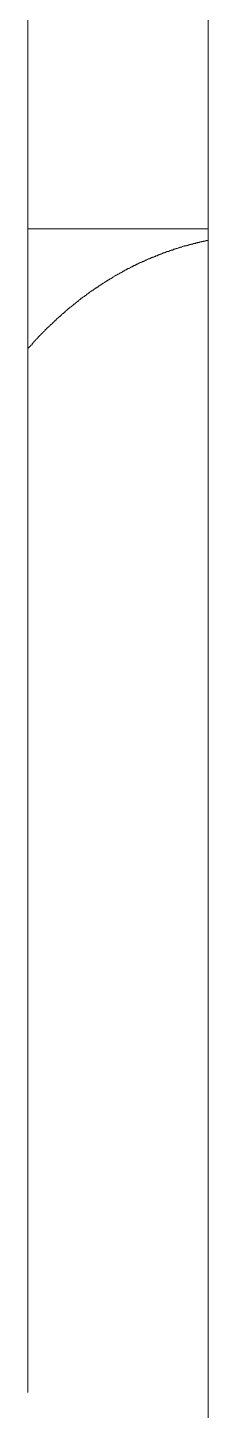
# Model space of a CAD drawing. Header units: millimetres. Extents: x 5194 to 16594, y 329 to 7592.
# Drawn here: x 10681.9 to 10696.9, y 4200.2 to 4315.4 of the extents above; entities that cross this region are included whole.
import ezdxf

# ---------------------------------------------------------------- set-up
doc = ezdxf.new("R2010")
doc.units = ezdxf.units.MM
doc.header["$MEASUREMENT"] = 0
doc.layers.add('PDF_Geometry', color=7, linetype='Continuous', true_color=0x231f20)

msp = doc.modelspace()

# ---------------------------------------------------------------- linework, layer by layer
at = {"layer": 'PDF_Geometry', "color": 0, "lineweight": 9}
for p, q in [((10696.89, 4340.16), (10696.89, 3770.17)), ((10681.89, 4201.67), (10681.89, 4335.46)), ((10696.89, 3770.17), (10696.89, 4307.17)), ((10681.89, 4298.67), (10696.89, 4298.67)), ((10695.09, 4297.28), (10695.07, 4297.26)), ((10695.14, 4297.28), (10695.09, 4297.28)), ((10695.16, 4297.28), (10695.14, 4297.28)), ((10695.18, 4297.28), (10695.16, 4297.28)), ((10695.2, 4297.31), (10695.18, 4297.28)), ((10695.23, 4297.31), (10695.2, 4297.31)), ((10695.25, 4297.31), (10695.23, 4297.31)), ((10695.27, 4297.33), (10695.25, 4297.31)), ((10695.32, 4297.33), (10695.27, 4297.33)), ((10695.34, 4297.35), (10695.32, 4297.35)), ((10695.32, 4297.35), (10695.32, 4297.33)), ((10695.36, 4297.35), (10695.34, 4297.35)), ((10695.38, 4297.35), (10695.36, 4297.35)), ((10695.41, 4297.35), (10695.38, 4297.35)), ((10695.43, 4297.37), (10695.41, 4297.35)), ((10695.45, 4297.37), (10695.43, 4297.37)), ((10695.47, 4297.37), (10695.45, 4297.37)), ((10695.52, 4297.4), (10695.47, 4297.4)), ((10695.47, 4297.4), (10695.47, 4297.37)), ((10695.54, 4297.4), (10695.52, 4297.4)), ((10695.56, 4297.4), (10695.54, 4297.4)), ((10695.61, 4297.4), (10695.56, 4297.4)), ((10695.65, 4297.42), (10695.61, 4297.42)), ((10695.61, 4297.42), (10695.61, 4297.4)), ((10695.7, 4297.44), (10695.65, 4297.44)), ((10695.65, 4297.44), (10695.65, 4297.42)), ((10695.72, 4297.44), (10695.7, 4297.44)), ((10695.74, 4297.46), (10695.72, 4297.44)), ((10695.79, 4297.46), (10695.74, 4297.46)), ((10695.81, 4297.46), (10695.79, 4297.46)), ((10695.83, 4297.46), (10695.81, 4297.46)), ((10695.88, 4297.49), (10695.83, 4297.46)), ((10695.92, 4297.49), (10695.88, 4297.49)), ((10695.95, 4297.51), (10695.92, 4297.51)), ((10695.92, 4297.51), (10695.92, 4297.49)), ((10695.97, 4297.51), (10695.95, 4297.51)), ((10695.99, 4297.51), (10695.97, 4297.51)), ((10696.01, 4297.53), (10695.99, 4297.51)), ((10696.06, 4297.53), (10696.01, 4297.53)), ((10696.08, 4297.53), (10696.06, 4297.53)), ((10696.1, 4297.53), (10696.08, 4297.53)), ((10696.13, 4297.53), (10696.1, 4297.53)), ((10696.15, 4297.55), (10696.13, 4297.53)), ((10696.17, 4297.55), (10696.15, 4297.55)), ((10696.19, 4297.55), (10696.17, 4297.55)), ((10696.24, 4297.58), (10696.19, 4297.55)), ((10696.28, 4297.58), (10696.24, 4297.58)), ((10696.31, 4297.58), (10696.28, 4297.58)), ((10696.33, 4297.58), (10696.31, 4297.58)), ((10696.35, 4297.6), (10696.33, 4297.58)), ((10696.37, 4297.6), (10696.35, 4297.6)), ((10696.42, 4297.6), (10696.37, 4297.6)), ((10696.44, 4297.62), (10696.42, 4297.62)), ((10696.42, 4297.62), (10696.42, 4297.6)), ((10696.46, 4297.62), (10696.44, 4297.62)), ((10696.49, 4297.64), (10696.46, 4297.62)), ((10696.53, 4297.64), (10696.49, 4297.64)), ((10696.58, 4297.64), (10696.53, 4297.64)), ((10696.62, 4297.64), (10696.58, 4297.64)), ((10696.64, 4297.67), (10696.62, 4297.64)), ((10696.67, 4297.67), (10696.64, 4297.67)), ((10696.69, 4297.67), (10696.67, 4297.67)), ((10696.71, 4297.67), (10696.69, 4297.67)), ((10696.76, 4297.69), (10696.71, 4297.69)), ((10696.71, 4297.69), (10696.71, 4297.67)), ((10696.8, 4297.69), (10696.76, 4297.69)), ((10696.82, 4297.71), (10696.8, 4297.71)), ((10696.8, 4297.71), (10696.8, 4297.69)), ((10696.85, 4297.71), (10696.82, 4297.71)), ((10696.87, 4297.71), (10696.85, 4297.71)), ((10696.89, 4297.71), (10696.87, 4297.71)), ((10691.88, 4296.14), (10691.83, 4296.12)), ((10691.9, 4296.16), (10691.88, 4296.14)), ((10691.92, 4296.16), (10691.9, 4296.16)), ((10691.94, 4296.16), (10691.92, 4296.16)), ((10691.97, 4296.16), (10691.94, 4296.16)), ((10692.01, 4296.18), (10691.97, 4296.18)), ((10691.97, 4296.18), (10691.97, 4296.16)), ((10692.06, 4296.21), (10692.01, 4296.21)), ((10692.01, 4296.21), (10692.01, 4296.18)), ((10692.08, 4296.23), (10692.06, 4296.23)), ((10692.06, 4296.23), (10692.06, 4296.21)), ((10692.1, 4296.23), (10692.08, 4296.23)), ((10692.12, 4296.23), (10692.1, 4296.23)), ((10692.15, 4296.25), (10692.12, 4296.23)), ((10692.17, 4296.27), (10692.15, 4296.25)), ((10692.19, 4296.27), (10692.17, 4296.27)), ((10692.24, 4296.27), (10692.19, 4296.27)), ((10692.26, 4296.3), (10692.24, 4296.27)), ((10692.28, 4296.3), (10692.26, 4296.3)), ((10692.33, 4296.3), (10692.28, 4296.3)), ((10692.35, 4296.32), (10692.33, 4296.32)), ((10692.33, 4296.32), (10692.33, 4296.3)), ((10692.37, 4296.34), (10692.35, 4296.32)), ((10692.42, 4296.34), (10692.37, 4296.34)), ((10692.44, 4296.36), (10692.42, 4296.36)), ((10692.42, 4296.36), (10692.42, 4296.34)), ((10692.46, 4296.36), (10692.44, 4296.36)), ((10692.51, 4296.39), (10692.46, 4296.36)), ((10692.53, 4296.41), (10692.51, 4296.39)), ((10692.55, 4296.41), (10692.53, 4296.41)), ((10692.6, 4296.43), (10692.55, 4296.41)), ((10692.62, 4296.43), (10692.6, 4296.43)), ((10692.64, 4296.43), (10692.62, 4296.43)), ((10692.66, 4296.45), (10692.64, 4296.43)), ((10692.69, 4296.48), (10692.66, 4296.48)), ((10692.66, 4296.48), (10692.66, 4296.45)), ((10692.71, 4296.48), (10692.69, 4296.48)), ((10692.75, 4296.48), (10692.71, 4296.48)), ((10692.78, 4296.5), (10692.75, 4296.5)), ((10692.75, 4296.5), (10692.75, 4296.48)), ((10692.8, 4296.52), (10692.78, 4296.5)), ((10692.82, 4296.52), (10692.8, 4296.52)), ((10692.84, 4296.54), (10692.82, 4296.52)), ((10692.87, 4296.54), (10692.84, 4296.54)), ((10692.89, 4296.54), (10692.87, 4296.54)), ((10692.93, 4296.57), (10692.89, 4296.54)), ((10692.96, 4296.59), (10692.93, 4296.57)), ((10692.98, 4296.59), (10692.96, 4296.59)), ((10693, 4296.59), (10692.98, 4296.59)), ((10693.02, 4296.59), (10693, 4296.59)), ((10693.07, 4296.61), (10693.02, 4296.59)), ((10693.11, 4296.63), (10693.07, 4296.61)), ((10693.16, 4296.66), (10693.11, 4296.66)), ((10693.11, 4296.66), (10693.11, 4296.63)), ((10693.18, 4296.66), (10693.16, 4296.66)), ((10693.2, 4296.66), (10693.18, 4296.66)), ((10693.25, 4296.68), (10693.2, 4296.68)), ((10693.2, 4296.68), (10693.2, 4296.66)), ((10693.29, 4296.7), (10693.25, 4296.7)), ((10693.25, 4296.7), (10693.25, 4296.68)), ((10693.34, 4296.72), (10693.29, 4296.7)), ((10693.36, 4296.72), (10693.34, 4296.72)), ((10693.38, 4296.72), (10693.36, 4296.72)), ((10693.43, 4296.75), (10693.38, 4296.75)), ((10693.38, 4296.75), (10693.38, 4296.72)), ((10693.45, 4296.77), (10693.43, 4296.77)), ((10693.43, 4296.77), (10693.43, 4296.75)), ((10693.47, 4296.77), (10693.45, 4296.77)), ((10693.52, 4296.77), (10693.47, 4296.77)), ((10693.54, 4296.79), (10693.52, 4296.77)), ((10693.56, 4296.79), (10693.54, 4296.79)), ((10693.58, 4296.79), (10693.56, 4296.79)), ((10693.61, 4296.79), (10693.58, 4296.79)), ((10693.63, 4296.81), (10693.61, 4296.81)), ((10693.61, 4296.81), (10693.61, 4296.79)), ((10693.67, 4296.84), (10693.63, 4296.81)), ((10693.72, 4296.86), (10693.67, 4296.84)), ((10693.74, 4296.86), (10693.72, 4296.86)), ((10693.76, 4296.86), (10693.74, 4296.86)), ((10693.79, 4296.86), (10693.76, 4296.86)), ((10693.81, 4296.88), (10693.79, 4296.86)), ((10693.85, 4296.9), (10693.81, 4296.88)), ((10693.88, 4296.9), (10693.85, 4296.9)), ((10693.9, 4296.9), (10693.88, 4296.9)), ((10693.92, 4296.9), (10693.9, 4296.9)), ((10693.94, 4296.93), (10693.92, 4296.9)), ((10693.97, 4296.93), (10693.94, 4296.93)), ((10693.99, 4296.95), (10693.97, 4296.93)), ((10694.03, 4296.97), (10693.99, 4296.95)), ((10694.06, 4296.97), (10694.03, 4296.97)), ((10694.08, 4296.97), (10694.06, 4296.97)), ((10694.12, 4296.97), (10694.08, 4296.97)), ((10694.15, 4296.99), (10694.12, 4296.99)), ((10694.12, 4296.99), (10694.12, 4296.97)), ((10694.17, 4296.99), (10694.15, 4296.99)), ((10694.21, 4297.01), (10694.17, 4296.99)), ((10694.26, 4297.04), (10694.21, 4297.04)), ((10694.21, 4297.04), (10694.21, 4297.01)), ((10694.28, 4297.04), (10694.26, 4297.04)), ((10694.3, 4297.04), (10694.28, 4297.04)), ((10694.35, 4297.06), (10694.3, 4297.04)), ((10694.39, 4297.06), (10694.35, 4297.06)), ((10694.44, 4297.08), (10694.39, 4297.08)), ((10694.39, 4297.08), (10694.39, 4297.06)), ((10694.46, 4297.08), (10694.44, 4297.08)), ((10694.48, 4297.08), (10694.46, 4297.08)), ((10694.51, 4297.1), (10694.48, 4297.08)), ((10694.53, 4297.1), (10694.51, 4297.1)), ((10694.55, 4297.13), (10694.53, 4297.1)), ((10694.6, 4297.15), (10694.55, 4297.13)), ((10694.62, 4297.15), (10694.6, 4297.15)), ((10694.64, 4297.15), (10694.62, 4297.15)), ((10694.66, 4297.15), (10694.64, 4297.15)), ((10694.84, 4297.22), (10694.82, 4297.22)), ((10694.87, 4297.22), (10694.84, 4297.22)), ((10694.91, 4297.24), (10694.87, 4297.22)), ((10694.96, 4297.24), (10694.91, 4297.24)), ((10694.98, 4297.24), (10694.96, 4297.24)), ((10695, 4297.24), (10694.98, 4297.24)), ((10695.02, 4297.26), (10695, 4297.24)), ((10695.05, 4297.26), (10695.02, 4297.26)), ((10695.07, 4297.26), (10695.05, 4297.26)), ((10689.58, 4295.01), (10689.56, 4294.99)), ((10689.56, 4294.99), (10689.56, 4294.97)), ((10689.6, 4295.01), (10689.58, 4295.01)), ((10689.65, 4295.01), (10689.6, 4295.01)), ((10689.69, 4295.06), (10689.65, 4295.04)), ((10689.65, 4295.04), (10689.65, 4295.01)), ((10689.74, 4295.06), (10689.69, 4295.06)), ((10689.76, 4295.08), (10689.74, 4295.08)), ((10689.74, 4295.08), (10689.74, 4295.06)), ((10689.78, 4295.1), (10689.76, 4295.08)), ((10689.83, 4295.13), (10689.78, 4295.13)), ((10689.78, 4295.13), (10689.78, 4295.1)), ((10689.85, 4295.15), (10689.83, 4295.13)), ((10689.87, 4295.17), (10689.85, 4295.15)), ((10689.9, 4295.17), (10689.87, 4295.17)), ((10689.92, 4295.17), (10689.9, 4295.17)), ((10689.94, 4295.19), (10689.92, 4295.17)), ((10689.96, 4295.22), (10689.94, 4295.22)), ((10689.94, 4295.22), (10689.94, 4295.19)), ((10689.99, 4295.24), (10689.96, 4295.22)), ((10690.03, 4295.24), (10689.99, 4295.24)), ((10690.05, 4295.26), (10690.03, 4295.24)), ((10690.08, 4295.26), (10690.05, 4295.26)), ((10690.1, 4295.31), (10690.08, 4295.28)), ((10690.08, 4295.28), (10690.08, 4295.26)), ((10690.12, 4295.31), (10690.1, 4295.31)), ((10690.14, 4295.31), (10690.12, 4295.31)), ((10690.17, 4295.31), (10690.14, 4295.31)), ((10690.21, 4295.35), (10690.17, 4295.33)), ((10690.17, 4295.33), (10690.17, 4295.31)), ((10690.23, 4295.35), (10690.21, 4295.35)), ((10690.26, 4295.35), (10690.23, 4295.35)), ((10690.28, 4295.37), (10690.26, 4295.37)), ((10690.26, 4295.37), (10690.26, 4295.35)), ((10690.3, 4295.37), (10690.28, 4295.37)), ((10690.32, 4295.37), (10690.3, 4295.37)), ((10690.35, 4295.4), (10690.32, 4295.37)), ((10690.39, 4295.42), (10690.35, 4295.42)), ((10690.35, 4295.42), (10690.35, 4295.4)), ((10690.44, 4295.44), (10690.39, 4295.44)), ((10690.39, 4295.44), (10690.39, 4295.42)), ((10690.46, 4295.46), (10690.44, 4295.44)), ((10690.48, 4295.46), (10690.46, 4295.46)), ((10690.53, 4295.49), (10690.48, 4295.49)), ((10690.48, 4295.49), (10690.48, 4295.46)), ((10690.57, 4295.51), (10690.53, 4295.49)), ((10690.59, 4295.53), (10690.57, 4295.51)), ((10690.62, 4295.55), (10690.59, 4295.53)), ((10690.64, 4295.55), (10690.62, 4295.55)), ((10690.66, 4295.55), (10690.64, 4295.55)), ((10690.68, 4295.58), (10690.66, 4295.55)), ((10690.71, 4295.6), (10690.68, 4295.58)), ((10690.75, 4295.6), (10690.71, 4295.6)), ((10690.8, 4295.62), (10690.75, 4295.62)), ((10690.75, 4295.62), (10690.75, 4295.6)), ((10690.82, 4295.64), (10690.8, 4295.62)), ((10690.84, 4295.67), (10690.82, 4295.67)), ((10690.82, 4295.67), (10690.82, 4295.64)), ((10690.86, 4295.67), (10690.84, 4295.67)), ((10690.91, 4295.67), (10690.86, 4295.67)), ((10690.95, 4295.71), (10690.91, 4295.71)), ((10690.91, 4295.71), (10690.91, 4295.69)), ((10690.91, 4295.69), (10690.91, 4295.67)), ((10691, 4295.73), (10690.95, 4295.73)), ((10690.95, 4295.73), (10690.95, 4295.71)), ((10691.02, 4295.76), (10691, 4295.73)), ((10691.04, 4295.76), (10691.02, 4295.76)), ((10691.07, 4295.78), (10691.04, 4295.76)), ((10691.09, 4295.78), (10691.07, 4295.78)), ((10691.13, 4295.8), (10691.09, 4295.8)), ((10691.09, 4295.8), (10691.09, 4295.78)), ((10691.18, 4295.82), (10691.13, 4295.8)), ((10691.2, 4295.85), (10691.18, 4295.82)), ((10691.22, 4295.85), (10691.2, 4295.85)), ((10691.27, 4295.85), (10691.22, 4295.85)), ((10691.31, 4295.87), (10691.27, 4295.87)), ((10691.27, 4295.87), (10691.27, 4295.85)), ((10691.36, 4295.89), (10691.31, 4295.87)), ((10691.38, 4295.91), (10691.36, 4295.89)), ((10691.4, 4295.91), (10691.38, 4295.91)), ((10691.45, 4295.94), (10691.4, 4295.94)), ((10691.4, 4295.94), (10691.4, 4295.91)), ((10691.49, 4295.96), (10691.45, 4295.94)), ((10691.54, 4295.98), (10691.49, 4295.96)), ((10691.56, 4295.98), (10691.54, 4295.98)), ((10691.58, 4295.98), (10691.56, 4295.98)), ((10691.63, 4296.03), (10691.58, 4296)), ((10691.58, 4296), (10691.58, 4295.98)), ((10691.67, 4296.05), (10691.63, 4296.03)), ((10691.72, 4296.05), (10691.67, 4296.05)), ((10691.74, 4296.07), (10691.72, 4296.05)), ((10691.76, 4296.09), (10691.74, 4296.07)), ((10691.79, 4296.09), (10691.76, 4296.09)), ((10691.83, 4296.12), (10691.79, 4296.12)), ((10691.79, 4296.12), (10691.79, 4296.09)), ((10687.67, 4293.82), (10687.63, 4293.8)), ((10687.69, 4293.82), (10687.67, 4293.82)), ((10687.72, 4293.84), (10687.69, 4293.82)), ((10687.74, 4293.87), (10687.72, 4293.84)), ((10687.76, 4293.89), (10687.74, 4293.87)), ((10687.78, 4293.89), (10687.76, 4293.89)), ((10687.8, 4293.91), (10687.78, 4293.89)), ((10687.85, 4293.93), (10687.8, 4293.93)), ((10687.8, 4293.93), (10687.8, 4293.91)), ((10687.87, 4293.96), (10687.85, 4293.93)), ((10687.89, 4293.96), (10687.87, 4293.96)), ((10687.92, 4293.96), (10687.89, 4293.96)), ((10687.94, 4293.98), (10687.92, 4293.96)), ((10687.96, 4294.02), (10687.94, 4294)), ((10687.94, 4294), (10687.94, 4293.98)), ((10687.98, 4294.02), (10687.96, 4294.02)), ((10688.01, 4294.02), (10687.98, 4294.02)), ((10688.03, 4294.07), (10688.01, 4294.05)), ((10688.01, 4294.05), (10688.01, 4294.02)), ((10688.05, 4294.07), (10688.03, 4294.07)), ((10688.07, 4294.09), (10688.05, 4294.07)), ((10688.1, 4294.11), (10688.07, 4294.09)), ((10688.12, 4294.11), (10688.1, 4294.11)), ((10688.14, 4294.14), (10688.12, 4294.11)), ((10688.19, 4294.16), (10688.14, 4294.14)), ((10688.23, 4294.18), (10688.19, 4294.16)), ((10688.25, 4294.2), (10688.23, 4294.2)), ((10688.23, 4294.2), (10688.23, 4294.18)), ((10688.28, 4294.2), (10688.25, 4294.2)), ((10688.3, 4294.25), (10688.28, 4294.23)), ((10688.28, 4294.23), (10688.28, 4294.2)), ((10688.32, 4294.25), (10688.3, 4294.25)), ((10688.37, 4294.25), (10688.32, 4294.25)), ((10688.41, 4294.29), (10688.37, 4294.29)), ((10688.37, 4294.29), (10688.37, 4294.27)), ((10688.37, 4294.27), (10688.37, 4294.25)), ((10688.43, 4294.32), (10688.41, 4294.32)), ((10688.41, 4294.32), (10688.41, 4294.29)), ((10688.46, 4294.34), (10688.43, 4294.32)), ((10688.48, 4294.34), (10688.46, 4294.34)), ((10688.5, 4294.36), (10688.48, 4294.34)), ((10688.55, 4294.38), (10688.5, 4294.38)), ((10688.5, 4294.38), (10688.5, 4294.36)), ((10688.59, 4294.41), (10688.55, 4294.38)), ((10688.61, 4294.43), (10688.59, 4294.43)), ((10688.59, 4294.43), (10688.59, 4294.41)), ((10688.64, 4294.43), (10688.61, 4294.43)), ((10688.66, 4294.45), (10688.64, 4294.45)), ((10688.64, 4294.45), (10688.64, 4294.43)), ((10688.68, 4294.45), (10688.66, 4294.45)), ((10688.7, 4294.47), (10688.68, 4294.45)), ((10688.73, 4294.5), (10688.7, 4294.47)), ((10688.77, 4294.52), (10688.73, 4294.5)), ((10688.79, 4294.54), (10688.77, 4294.52)), ((10688.82, 4294.54), (10688.79, 4294.54)), ((10688.84, 4294.56), (10688.82, 4294.54)), ((10688.86, 4294.56), (10688.84, 4294.56)), ((10688.91, 4294.59), (10688.86, 4294.56)), ((10688.93, 4294.61), (10688.91, 4294.61)), ((10688.91, 4294.61), (10688.91, 4294.59)), ((10688.95, 4294.63), (10688.93, 4294.63)), ((10688.93, 4294.63), (10688.93, 4294.61)), ((10688.97, 4294.65), (10688.95, 4294.63)), ((10689.02, 4294.68), (10688.97, 4294.65)), ((10689.04, 4294.7), (10689.02, 4294.7)), ((10689.02, 4294.7), (10689.02, 4294.68)), ((10689.06, 4294.7), (10689.04, 4294.7)), ((10689.11, 4294.74), (10689.06, 4294.72)), ((10689.06, 4294.72), (10689.06, 4294.7)), ((10689.13, 4294.74), (10689.11, 4294.74)), ((10689.15, 4294.74), (10689.13, 4294.74)), ((10689.18, 4294.77), (10689.15, 4294.77)), ((10689.15, 4294.77), (10689.15, 4294.74)), ((10689.2, 4294.79), (10689.18, 4294.77)), ((10689.22, 4294.81), (10689.2, 4294.79)), ((10689.24, 4294.81), (10689.22, 4294.81)), ((10689.29, 4294.83), (10689.24, 4294.81)), ((10689.31, 4294.83), (10689.29, 4294.83)), ((10689.33, 4294.86), (10689.31, 4294.83)), ((10689.36, 4294.88), (10689.33, 4294.86)), ((10689.38, 4294.88), (10689.36, 4294.88)), ((10689.4, 4294.9), (10689.38, 4294.88)), ((10689.42, 4294.9), (10689.4, 4294.9)), ((10689.47, 4294.92), (10689.42, 4294.9)), ((10689.49, 4294.95), (10689.47, 4294.95)), ((10689.47, 4294.95), (10689.47, 4294.92)), ((10689.51, 4294.95), (10689.49, 4294.95)), ((10689.54, 4294.97), (10689.51, 4294.95)), ((10689.56, 4294.97), (10689.54, 4294.97)), ((10686.12, 4292.7), (10686.1, 4292.67)), ((10686.1, 4292.67), (10686.1, 4292.65)), ((10686.16, 4292.72), (10686.12, 4292.72)), ((10686.12, 4292.72), (10686.12, 4292.7)), ((10686.21, 4292.79), (10686.16, 4292.76)), ((10686.16, 4292.76), (10686.16, 4292.74)), ((10686.16, 4292.74), (10686.16, 4292.72)), ((10686.23, 4292.79), (10686.21, 4292.79)), ((10686.25, 4292.79), (10686.23, 4292.79)), ((10686.28, 4292.83), (10686.25, 4292.81)), ((10686.25, 4292.81), (10686.25, 4292.79)), ((10686.3, 4292.83), (10686.28, 4292.83)), ((10686.32, 4292.88), (10686.3, 4292.85)), ((10686.3, 4292.85), (10686.3, 4292.83)), ((10686.34, 4292.9), (10686.32, 4292.88)), ((10686.39, 4292.9), (10686.34, 4292.9)), ((10686.41, 4292.92), (10686.39, 4292.9)), ((10686.43, 4292.94), (10686.41, 4292.92)), ((10686.46, 4292.97), (10686.43, 4292.97)), ((10686.43, 4292.97), (10686.43, 4292.94)), ((10686.48, 4292.97), (10686.46, 4292.97)), ((10686.52, 4293.01), (10686.48, 4292.99)), ((10686.48, 4292.99), (10686.48, 4292.97)), ((10686.57, 4293.03), (10686.52, 4293.01)), ((10686.59, 4293.03), (10686.57, 4293.03)), ((10686.61, 4293.06), (10686.59, 4293.03)), ((10686.64, 4293.1), (10686.61, 4293.08)), ((10686.61, 4293.08), (10686.61, 4293.06)), ((10686.66, 4293.1), (10686.64, 4293.1)), ((10686.68, 4293.12), (10686.66, 4293.1)), ((10686.7, 4293.12), (10686.68, 4293.12)), ((10686.75, 4293.15), (10686.7, 4293.15)), ((10686.7, 4293.15), (10686.7, 4293.12)), ((10686.77, 4293.19), (10686.75, 4293.17)), ((10686.75, 4293.17), (10686.75, 4293.15)), ((10686.79, 4293.21), (10686.77, 4293.19)), ((10686.82, 4293.21), (10686.79, 4293.21)), ((10686.84, 4293.21), (10686.82, 4293.21)), ((10686.86, 4293.26), (10686.84, 4293.24)), ((10686.84, 4293.24), (10686.84, 4293.21)), ((10686.88, 4293.28), (10686.86, 4293.26)), ((10686.93, 4293.28), (10686.88, 4293.28)), ((10686.95, 4293.33), (10686.93, 4293.3)), ((10686.93, 4293.3), (10686.93, 4293.28)), ((10686.97, 4293.33), (10686.95, 4293.33)), ((10687, 4293.33), (10686.97, 4293.33)), ((10687.02, 4293.35), (10687, 4293.33)), ((10687.04, 4293.39), (10687.02, 4293.37)), ((10687.02, 4293.37), (10687.02, 4293.35)), ((10687.09, 4293.44), (10687.04, 4293.42)), ((10687.04, 4293.42), (10687.04, 4293.39)), ((10687.11, 4293.44), (10687.09, 4293.44)), ((10687.13, 4293.44), (10687.11, 4293.44)), ((10687.15, 4293.48), (10687.13, 4293.46)), ((10687.13, 4293.46), (10687.13, 4293.44)), ((10687.18, 4293.48), (10687.15, 4293.48)), ((10687.2, 4293.51), (10687.18, 4293.48)), ((10687.22, 4293.53), (10687.2, 4293.51)), ((10687.27, 4293.53), (10687.22, 4293.53)), ((10687.31, 4293.57), (10687.27, 4293.55)), ((10687.27, 4293.55), (10687.27, 4293.53)), ((10687.36, 4293.6), (10687.31, 4293.57)), ((10687.38, 4293.62), (10687.36, 4293.6)), ((10687.4, 4293.64), (10687.38, 4293.62)), ((10687.45, 4293.66), (10687.4, 4293.64)), ((10687.49, 4293.69), (10687.45, 4293.66)), ((10687.51, 4293.71), (10687.49, 4293.71)), ((10687.49, 4293.71), (10687.49, 4293.69)), ((10687.54, 4293.71), (10687.51, 4293.71)), ((10687.56, 4293.75), (10687.54, 4293.73)), ((10687.54, 4293.73), (10687.54, 4293.71)), ((10687.58, 4293.75), (10687.56, 4293.75)), ((10687.6, 4293.75), (10687.58, 4293.75)), ((10687.63, 4293.78), (10687.6, 4293.75)), ((10687.63, 4293.8), (10687.63, 4293.78)), ((10684.72, 4291.53), (10684.68, 4291.53)), ((10684.68, 4291.53), (10684.68, 4291.51)), ((10684.75, 4291.57), (10684.72, 4291.55)), ((10684.72, 4291.55), (10684.72, 4291.53)), ((10684.77, 4291.6), (10684.75, 4291.57)), ((10684.81, 4291.62), (10684.77, 4291.6)), ((10684.84, 4291.62), (10684.81, 4291.62)), ((10684.86, 4291.64), (10684.84, 4291.62)), ((10684.9, 4291.69), (10684.86, 4291.66)), ((10684.86, 4291.66), (10684.86, 4291.64)), ((10684.95, 4291.73), (10684.9, 4291.71)), ((10684.9, 4291.71), (10684.9, 4291.69)), ((10684.99, 4291.75), (10684.95, 4291.73)), ((10685.02, 4291.8), (10684.99, 4291.77)), ((10684.99, 4291.77), (10684.99, 4291.75)), ((10685.04, 4291.8), (10685.02, 4291.8)), ((10685.08, 4291.84), (10685.04, 4291.82)), ((10685.04, 4291.82), (10685.04, 4291.8)), ((10685.13, 4291.86), (10685.08, 4291.84)), ((10685.15, 4291.91), (10685.13, 4291.89)), ((10685.13, 4291.89), (10685.13, 4291.86)), ((10685.17, 4291.91), (10685.15, 4291.91)), ((10685.2, 4291.98), (10685.17, 4291.95)), ((10685.17, 4291.95), (10685.17, 4291.93)), ((10685.17, 4291.93), (10685.17, 4291.91)), ((10685.22, 4291.98), (10685.2, 4291.98)), ((10685.24, 4292), (10685.22, 4291.98)), ((10685.29, 4292.02), (10685.24, 4292.02)), ((10685.24, 4292.02), (10685.24, 4292)), ((10685.31, 4292.04), (10685.29, 4292.02)), ((10685.33, 4292.07), (10685.31, 4292.04)), ((10685.35, 4292.09), (10685.33, 4292.09)), ((10685.33, 4292.09), (10685.33, 4292.07)), ((10685.38, 4292.11), (10685.35, 4292.09)), ((10685.4, 4292.13), (10685.38, 4292.11)), ((10685.42, 4292.13), (10685.4, 4292.13)), ((10685.47, 4292.16), (10685.42, 4292.13)), ((10685.49, 4292.18), (10685.47, 4292.16)), ((10685.51, 4292.2), (10685.49, 4292.18)), ((10685.53, 4292.22), (10685.51, 4292.22)), ((10685.51, 4292.22), (10685.51, 4292.2)), ((10685.56, 4292.25), (10685.53, 4292.22)), ((10685.58, 4292.29), (10685.56, 4292.27)), ((10685.56, 4292.27), (10685.56, 4292.25)), ((10685.6, 4292.29), (10685.58, 4292.29)), ((10685.65, 4292.31), (10685.6, 4292.29)), ((10685.67, 4292.34), (10685.65, 4292.31)), ((10685.69, 4292.34), (10685.67, 4292.34)), ((10685.71, 4292.38), (10685.69, 4292.36)), ((10685.69, 4292.36), (10685.69, 4292.34)), ((10685.74, 4292.4), (10685.71, 4292.38)), ((10685.76, 4292.4), (10685.74, 4292.4)), ((10685.78, 4292.43), (10685.76, 4292.4)), ((10685.83, 4292.47), (10685.78, 4292.45)), ((10685.78, 4292.45), (10685.78, 4292.43)), ((10685.87, 4292.49), (10685.83, 4292.47)), ((10685.89, 4292.52), (10685.87, 4292.49)), ((10685.92, 4292.52), (10685.89, 4292.52)), ((10685.94, 4292.56), (10685.92, 4292.54)), ((10685.92, 4292.54), (10685.92, 4292.52)), ((10685.96, 4292.56), (10685.94, 4292.56)), ((10686.01, 4292.61), (10685.96, 4292.58)), ((10685.96, 4292.58), (10685.96, 4292.56)), ((10686.05, 4292.63), (10686.01, 4292.61)), ((10686.07, 4292.65), (10686.05, 4292.63)), ((10686.1, 4292.65), (10686.07, 4292.65)), ((10683.46, 4290.38), (10683.44, 4290.36)), ((10683.49, 4290.38), (10683.46, 4290.38)), ((10683.51, 4290.43), (10683.49, 4290.4)), ((10683.49, 4290.4), (10683.49, 4290.38)), ((10683.53, 4290.43), (10683.51, 4290.43)), ((10683.55, 4290.45), (10683.53, 4290.43)), ((10683.58, 4290.47), (10683.55, 4290.45)), ((10683.62, 4290.49), (10683.58, 4290.49)), ((10683.58, 4290.49), (10683.58, 4290.47)), ((10683.67, 4290.56), (10683.62, 4290.54)), ((10683.62, 4290.54), (10683.62, 4290.52)), ((10683.62, 4290.52), (10683.62, 4290.49)), ((10683.91, 4290.79), (10683.89, 4290.79)), ((10683.89, 4290.79), (10683.89, 4290.76)), ((10683.94, 4290.81), (10683.91, 4290.79)), ((10683.96, 4290.83), (10683.94, 4290.81)), ((10683.98, 4290.85), (10683.96, 4290.83)), ((10684.03, 4290.88), (10683.98, 4290.88)), ((10683.98, 4290.88), (10683.98, 4290.85)), ((10684.05, 4290.92), (10684.03, 4290.9)), ((10684.03, 4290.9), (10684.03, 4290.88)), ((10684.07, 4290.92), (10684.05, 4290.92)), ((10684.09, 4290.97), (10684.07, 4290.94)), ((10684.07, 4290.94), (10684.07, 4290.92)), ((10684.12, 4290.99), (10684.09, 4290.97)), ((10684.14, 4291.01), (10684.12, 4290.99)), ((10684.16, 4291.03), (10684.14, 4291.01)), ((10684.21, 4291.06), (10684.16, 4291.06)), ((10684.16, 4291.06), (10684.16, 4291.03)), ((10684.23, 4291.08), (10684.21, 4291.06)), ((10684.25, 4291.12), (10684.23, 4291.1)), ((10684.23, 4291.1), (10684.23, 4291.08)), ((10684.27, 4291.15), (10684.25, 4291.12)), ((10684.3, 4291.17), (10684.27, 4291.15)), ((10684.32, 4291.19), (10684.3, 4291.17)), ((10684.36, 4291.21), (10684.32, 4291.19)), ((10684.39, 4291.24), (10684.36, 4291.24)), ((10684.36, 4291.24), (10684.36, 4291.21)), ((10684.54, 4291.37), (10684.5, 4291.37)), ((10684.5, 4291.37), (10684.5, 4291.35)), ((10684.57, 4291.39), (10684.54, 4291.37)), ((10684.59, 4291.42), (10684.57, 4291.39)), ((10684.61, 4291.44), (10684.59, 4291.42)), ((10684.63, 4291.46), (10684.61, 4291.44)), ((10684.66, 4291.48), (10684.63, 4291.48)), ((10684.63, 4291.48), (10684.63, 4291.46)), ((10684.68, 4291.51), (10684.66, 4291.48)), ((10682.39, 4289.23), (10682.36, 4289.23)), ((10682.36, 4289.23), (10682.36, 4289.21)), ((10682.36, 4289.21), (10682.36, 4289.19)), ((10682.41, 4289.28), (10682.39, 4289.26)), ((10682.39, 4289.26), (10682.39, 4289.23)), ((10682.43, 4289.28), (10682.41, 4289.28)), ((10682.45, 4289.32), (10682.43, 4289.3)), ((10682.43, 4289.3), (10682.43, 4289.28)), ((10682.48, 4289.32), (10682.45, 4289.32)), ((10682.52, 4289.37), (10682.48, 4289.35)), ((10682.48, 4289.35), (10682.48, 4289.32)), ((10682.56, 4289.44), (10682.52, 4289.41)), ((10682.52, 4289.41), (10682.52, 4289.39)), ((10682.52, 4289.39), (10682.52, 4289.37)), ((10682.59, 4289.46), (10682.56, 4289.46)), ((10682.56, 4289.46), (10682.56, 4289.44)), ((10682.61, 4289.48), (10682.59, 4289.46)), ((10682.63, 4289.5), (10682.61, 4289.5)), ((10682.61, 4289.5), (10682.61, 4289.48)), ((10682.65, 4289.53), (10682.63, 4289.5)), ((10682.7, 4289.57), (10682.65, 4289.55)), ((10682.65, 4289.55), (10682.65, 4289.53)), ((10682.74, 4289.62), (10682.7, 4289.59)), ((10682.7, 4289.59), (10682.7, 4289.57)), ((10682.77, 4289.66), (10682.74, 4289.64)), ((10682.74, 4289.64), (10682.74, 4289.62)), ((10682.79, 4289.66), (10682.77, 4289.66)), ((10682.81, 4289.71), (10682.79, 4289.68)), ((10682.79, 4289.68), (10682.79, 4289.66)), ((10682.83, 4289.71), (10682.81, 4289.71)), ((10682.86, 4289.75), (10682.83, 4289.75)), ((10682.83, 4289.75), (10682.83, 4289.73)), ((10682.83, 4289.73), (10682.83, 4289.71)), ((10682.88, 4289.77), (10682.86, 4289.75)), ((10682.92, 4289.8), (10682.88, 4289.77)), ((10682.95, 4289.82), (10682.92, 4289.82)), ((10682.92, 4289.82), (10682.92, 4289.8)), ((10682.97, 4289.84), (10682.95, 4289.82)), ((10682.99, 4289.89), (10682.97, 4289.86)), ((10682.97, 4289.86), (10682.97, 4289.84)), ((10683.01, 4289.89), (10682.99, 4289.89)), ((10683.04, 4289.93), (10683.01, 4289.93)), ((10683.01, 4289.93), (10683.01, 4289.91)), ((10683.01, 4289.91), (10683.01, 4289.89)), ((10683.06, 4289.95), (10683.04, 4289.93)), ((10683.1, 4289.98), (10683.06, 4289.98)), ((10683.06, 4289.98), (10683.06, 4289.95)), ((10683.13, 4290.02), (10683.1, 4290)), ((10683.1, 4290), (10683.1, 4289.98)), ((10683.15, 4290.02), (10683.13, 4290.02)), ((10683.17, 4290.07), (10683.15, 4290.04)), ((10683.15, 4290.04), (10683.15, 4290.02)), ((10683.19, 4290.09), (10683.17, 4290.07)), ((10683.22, 4290.11), (10683.19, 4290.11)), ((10683.19, 4290.11), (10683.19, 4290.09)), ((10683.24, 4290.11), (10683.22, 4290.11)), ((10683.28, 4290.16), (10683.24, 4290.13)), ((10683.24, 4290.13), (10683.24, 4290.11)), ((10683.31, 4290.2), (10683.28, 4290.18)), ((10683.28, 4290.18), (10683.28, 4290.16)), ((10683.33, 4290.25), (10683.31, 4290.22)), ((10683.31, 4290.22), (10683.31, 4290.2)), ((10683.35, 4290.27), (10683.33, 4290.25)), ((10683.37, 4290.29), (10683.35, 4290.27)), ((10683.4, 4290.31), (10683.37, 4290.29)), ((10683.44, 4290.34), (10683.4, 4290.31)), ((10683.44, 4290.36), (10683.44, 4290.34)), ((10681.89, 4288.69), (10681.87, 4288.67)), ((10681.91, 4288.69), (10681.89, 4288.69)), ((10681.94, 4288.74), (10681.91, 4288.72)), ((10681.91, 4288.72), (10681.91, 4288.69)), ((10681.96, 4288.76), (10681.94, 4288.74)), ((10682, 4288.81), (10681.96, 4288.78)), ((10681.96, 4288.78), (10681.96, 4288.76)), ((10682.03, 4288.83), (10682, 4288.81)), ((10682.05, 4288.85), (10682.03, 4288.83)), ((10682.07, 4288.87), (10682.05, 4288.85)), ((10682.09, 4288.9), (10682.07, 4288.9)), ((10682.07, 4288.9), (10682.07, 4288.87)), ((10682.12, 4288.94), (10682.09, 4288.92)), ((10682.09, 4288.92), (10682.09, 4288.9)), ((10682.14, 4288.96), (10682.12, 4288.94)), ((10682.18, 4288.99), (10682.14, 4288.96)), ((10682.21, 4289.01), (10682.18, 4289.01)), ((10682.18, 4289.01), (10682.18, 4288.99)), ((10682.23, 4289.03), (10682.21, 4289.01)), ((10682.25, 4289.08), (10682.23, 4289.08)), ((10682.23, 4289.08), (10682.23, 4289.05)), ((10682.23, 4289.05), (10682.23, 4289.03)), ((10682.27, 4289.1), (10682.25, 4289.08)), ((10682.3, 4289.14), (10682.27, 4289.14)), ((10682.27, 4289.14), (10682.27, 4289.12)), ((10682.27, 4289.12), (10682.27, 4289.1)), ((10682.32, 4289.14), (10682.3, 4289.14)), ((10682.36, 4289.19), (10682.32, 4289.19)), ((10682.32, 4289.19), (10682.32, 4289.17)), ((10682.32, 4289.17), (10682.32, 4289.14))]:
    msp.add_line(p, q, dxfattribs=at)
for points in [[(10694.82, 4297.22), (10694.78, 4297.19), (10694.71, 4297.19), (10694.66, 4297.15)], [(10683.89, 4290.76), (10683.73, 4290.63), (10683.85, 4290.76), (10683.67, 4290.56)], [(10684.5, 4291.35), (10684.45, 4291.3), (10684.43, 4291.28), (10684.39, 4291.24)]]:
    msp.add_open_spline(points, degree=3, dxfattribs=at)

doc.saveas('drawing.dxf')
